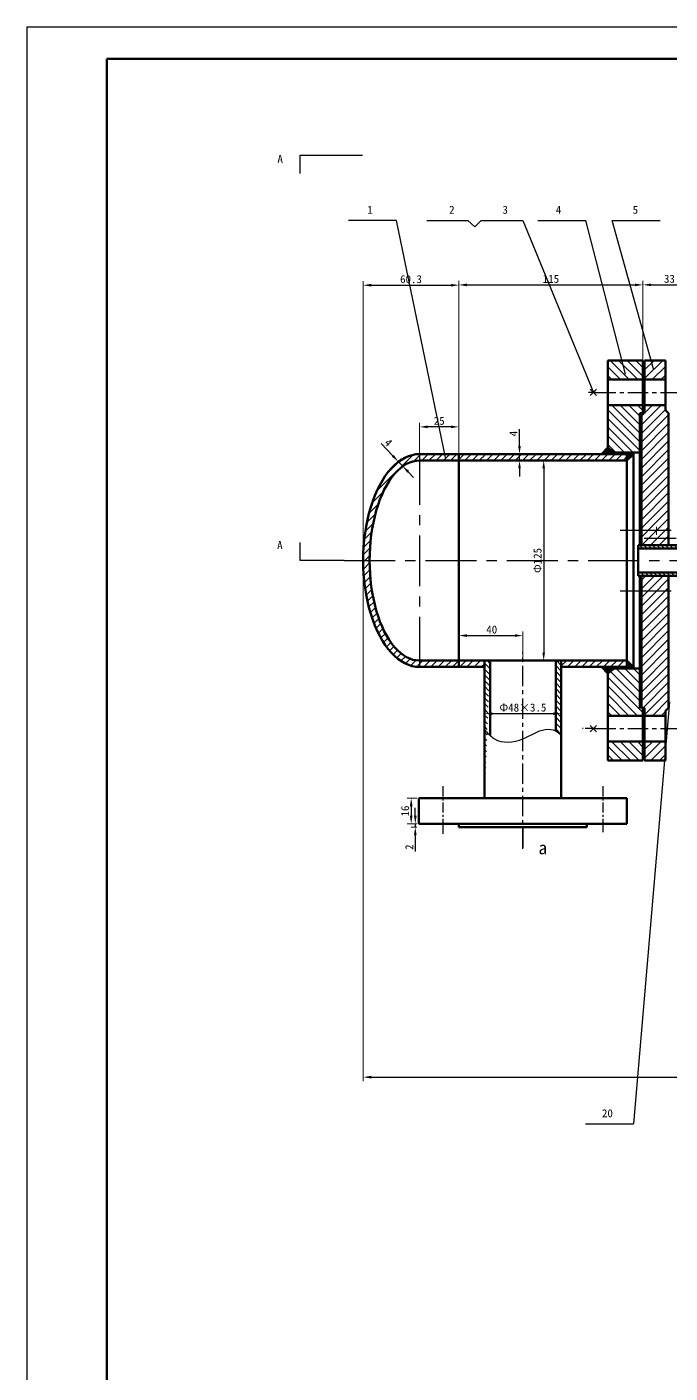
# Model space of a CAD drawing. Header units: millimetres. Extents: x 644 to 1833, y 165 to 1006.
# Drawn here: x 643.5 to 844.3, y 585 to 1005.5 of the extents above; entities that cross this region are included whole.
import ezdxf

# ---------------------------------------------------------------- set-up
doc = ezdxf.new("R2010")
doc.units = ezdxf.units.MM
doc.header["$LTSCALE"] = 0.5
doc.linetypes.add('CENTER', pattern=[50.8, 31.75, -6.35, 6.35, -6.35])
doc.layers.get('0').update_dxf_attribs({"linetype": 'CENTER'})
for name, color, linetype in [('中心线', 5, 'CENTER'), ('剖面线', 3, 'Continuous'), ('标注', 2, 'Continuous'), ('细实线', 110, 'Continuous')]:
    doc.layers.add(name, color=color, linetype=linetype)
doc.layers.add('外框线', color=100, linetype='Continuous', lineweight=100)
doc.layers.add('轮廓线', color=1, linetype='Continuous', lineweight=50)
doc.styles.get("Standard").update_dxf_attribs({"font": 'SimSun.ttf'})
doc.dimstyles.new('ISO-25', dxfattribs={"dimtxt": 2.5, "dimasz": 2.5, "dimexe": 1.25, "dimexo": 0.625, "dimtad": 1, "dimtxsty": 'Standard', "dimcen": 2.5, "dimadec": 0, "dimazin": 0, "dimtfac": 1, "dimtmove": 0, "dimatfit": 3, "dimfxl": 0, "dimlwe": 0, "dimarcsym": 0})

# ---------------------------------------------------------------- blocks, each defined once
blk = doc.blocks.new('*D0')
at = {"layer": 'Defpoints', "color": 0, "lineweight": 0}
for p in [(778.38, 924.82), (748.5, 838.83), (778.38, 838.83)]:
    blk.add_point(p, dxfattribs=at)
at = {"layer": '标注', "color": 0, "lineweight": 0}
for p, q in [((748.5, 839.45), (748.5, 926.07)), ((778.38, 839.45), (778.38, 926.07))]:
    blk.add_line(p, q, dxfattribs=at)
at = {"layer": '标注', "color": 0, "lineweight": -2}
blk.add_line((751, 924.82), (775.88, 924.82), dxfattribs=at)
at = {"layer": '标注', "color": 0, "lineweight": 0}
for points in [[(751, 925.24), (751, 924.4), (748.5, 924.82)], [(775.88, 925.24), (775.88, 924.4), (778.38, 924.82)]]:
    blk.add_solid(points, dxfattribs=at)
at = {"layer": '标注', "color": 0, "insert": (763.44, 926.7), "char_height": 2.5, "attachment_point": 5}
blk.add_mtext('60.3', dxfattribs=at)
blk = doc.blocks.new('*D1')
at = {"layer": 'Defpoints', "color": 0, "lineweight": 0}
for p in [(766.13, 880.57), (766.13, 870.08), (778.38, 870.08)]:
    blk.add_point(p, dxfattribs=at)
at = {"layer": '标注', "color": 0, "lineweight": 0}
for p, q in [((766.13, 870.7), (766.13, 881.82)), ((778.38, 870.7), (778.38, 881.82))]:
    blk.add_line(p, q, dxfattribs=at)
at = {"layer": '标注', "color": 0, "lineweight": -2}
blk.add_line((775.88, 880.57), (768.63, 880.57), dxfattribs=at)
at = {"layer": '标注', "color": 0, "lineweight": 0}
for points in [[(768.63, 880.99), (768.63, 880.15), (766.13, 880.57)], [(775.88, 880.99), (775.88, 880.15), (778.38, 880.57)]]:
    blk.add_solid(points, dxfattribs=at)
at = {"layer": '标注', "color": 0, "insert": (772.25, 882.44), "char_height": 2.5, "attachment_point": 5}
blk.add_mtext('25', dxfattribs=at)
blk = doc.blocks.new('*D2')
at = {"layer": 'Defpoints', "color": 0, "lineweight": 25}
for p in [(835.88, 924.92), (835.88, 884.83), (778.38, 870.08)]:
    blk.add_point(p, dxfattribs=at)
at = {"layer": '标注', "color": 0, "lineweight": 0}
for p, q in [((778.38, 870.7), (778.38, 926.17)), ((835.88, 885.45), (835.88, 926.17))]:
    blk.add_line(p, q, dxfattribs=at)
at = {"layer": '标注', "color": 0, "lineweight": -2}
blk.add_line((780.88, 924.92), (833.38, 924.92), dxfattribs=at)
at = {"layer": '标注', "color": 0, "lineweight": 25}
for points in [[(780.88, 925.33), (780.88, 924.5), (778.38, 924.92)], [(833.38, 925.33), (833.38, 924.5), (835.88, 924.92)]]:
    blk.add_solid(points, dxfattribs=at)
at = {"layer": '标注', "color": 0, "lineweight": -3, "insert": (807.13, 926.79), "char_height": 2.5, "attachment_point": 5}
blk.add_mtext('115', dxfattribs=at)
blk = doc.blocks.new('*D3')
at = {"layer": 'Defpoints', "color": 0, "lineweight": 0}
for p in [(852.38, 924.95), (835.88, 901.33), (852.38, 901.33)]:
    blk.add_point(p, dxfattribs=at)
at = {"layer": '标注', "color": 0, "lineweight": 0}
for p, q in [((835.88, 901.95), (835.88, 926.2)), ((852.38, 901.95), (852.38, 926.2))]:
    blk.add_line(p, q, dxfattribs=at)
at = {"layer": '标注', "color": 0, "lineweight": -2}
blk.add_line((838.38, 924.95), (849.88, 924.95), dxfattribs=at)
at = {"layer": '标注', "color": 0, "lineweight": 0}
for points in [[(838.38, 925.36), (838.38, 924.53), (835.88, 924.95)], [(849.88, 925.36), (849.88, 924.53), (852.38, 924.95)]]:
    blk.add_solid(points, dxfattribs=at)
at = {"layer": '标注', "color": 0, "insert": (844.13, 926.82), "char_height": 2.5, "attachment_point": 5}
blk.add_mtext('33', dxfattribs=at)
blk = doc.blocks.new('*D7')
at = {"layer": 'Defpoints', "color": 0, "lineweight": 0}
for p in [(748.5, 838.83), (1548.5, 838.83), (1548.5, 677.44)]:
    blk.add_point(p, dxfattribs=at)
at = {"layer": '标注', "color": 0, "lineweight": 0}
for p, q in [((748.5, 838.2), (748.5, 676.19)), ((1548.5, 838.2), (1548.5, 676.19))]:
    blk.add_line(p, q, dxfattribs=at)
at = {"layer": '标注', "color": 0, "lineweight": -2}
blk.add_line((751, 677.44), (1546, 677.44), dxfattribs=at)
at = {"layer": '标注', "color": 0, "lineweight": 0}
for points in [[(751, 677.86), (751, 677.02), (748.5, 677.44)], [(1546, 677.86), (1546, 677.02), (1548.5, 677.44)]]:
    blk.add_solid(points, dxfattribs=at)
at = {"layer": '标注', "color": 0, "insert": (1148.5, 679.31), "char_height": 2.5, "attachment_point": 5}
blk.add_mtext('～2351', dxfattribs=at)
blk = doc.blocks.new('*D8')
at = {"layer": 'Defpoints', "color": 0, "lineweight": 0}
for p in [(799.63, 872.08), (797.32, 870.08), (799.63, 870.08)]:
    blk.add_point(p, dxfattribs=at)
at = {"layer": '标注', "color": 0, "lineweight": -2}
for p, q in [((797.32, 874.58), (797.32, 879.86)), ((797.32, 870.08), (797.32, 872.08)), ((797.32, 867.58), (797.32, 865.08))]:
    blk.add_line(p, q, dxfattribs=at)
at = {"layer": '标注', "color": 0, "lineweight": 0}
for p, q in [((799, 872.08), (796.07, 872.08)), ((799, 870.08), (796.07, 870.08))]:
    blk.add_line(p, q, dxfattribs=at)
for points in [[(796.9, 874.58), (797.73, 874.58), (797.32, 872.08)], [(796.9, 867.58), (797.73, 867.58), (797.32, 870.08)]]:
    blk.add_solid(points, dxfattribs=at)
at = {"layer": '标注', "color": 0, "insert": (795.44, 878.47), "char_height": 2.5, "attachment_point": 5, "rotation": 90}
blk.add_mtext('4', dxfattribs=at)
blk = doc.blocks.new('*D9')
at = {"layer": 'Defpoints', "color": 0, "lineweight": 0}
for p in [(765.88, 764.58), (763.5, 756.58), (765.88, 756.58)]:
    blk.add_point(p, dxfattribs=at)
at = {"layer": '标注', "color": 0, "lineweight": 0}
for p, q in [((765.25, 764.58), (762.25, 764.58)), ((765.25, 756.58), (762.25, 756.58))]:
    blk.add_line(p, q, dxfattribs=at)
at = {"layer": '标注', "color": 0, "lineweight": -2}
blk.add_line((763.5, 762.08), (763.5, 759.08), dxfattribs=at)
at = {"layer": '标注', "color": 0, "lineweight": 0}
for points in [[(763.08, 762.08), (763.91, 762.08), (763.5, 764.58)], [(763.08, 759.08), (763.91, 759.08), (763.5, 756.58)]]:
    blk.add_solid(points, dxfattribs=at)
at = {"layer": '标注', "color": 0, "insert": (761.62, 760.58), "char_height": 2.5, "attachment_point": 5, "rotation": 90}
blk.add_mtext('16', dxfattribs=at)
blk = doc.blocks.new('*D11')
at = {"layer": 'Defpoints', "color": 0, "lineweight": 0}
for p in [(821.34, 870.08), (804.87, 807.58), (821.34, 807.58)]:
    blk.add_point(p, dxfattribs=at)
at = {"layer": '标注', "color": 0, "lineweight": 0}
for p, q in [((820.72, 870.08), (803.62, 870.08)), ((820.72, 807.58), (803.62, 807.58))]:
    blk.add_line(p, q, dxfattribs=at)
at = {"layer": '标注', "color": 0, "lineweight": -2}
blk.add_line((804.87, 867.58), (804.87, 810.08), dxfattribs=at)
at = {"layer": '标注', "color": 0, "lineweight": 0}
for points in [[(804.45, 867.58), (805.28, 867.58), (804.87, 870.08)], [(804.45, 810.08), (805.28, 810.08), (804.87, 807.58)]]:
    blk.add_solid(points, dxfattribs=at)
at = {"layer": '标注', "color": 0, "insert": (802.99, 838.83), "char_height": 2.5, "attachment_point": 5, "rotation": 90}
blk.add_mtext('Φ125', dxfattribs=at)
blk = doc.blocks.new('*D12')
at = {"layer": 'Defpoints', "color": 0, "lineweight": 0}
for p in [(798.38, 815.38), (778.38, 807.58), (798.38, 807.58)]:
    blk.add_point(p, dxfattribs=at)
at = {"layer": '标注', "color": 0, "lineweight": 0}
for p, q in [((778.38, 808.2), (778.38, 816.63)), ((798.38, 808.2), (798.38, 816.63))]:
    blk.add_line(p, q, dxfattribs=at)
at = {"layer": '标注', "color": 0, "lineweight": -2}
blk.add_line((780.88, 815.38), (795.88, 815.38), dxfattribs=at)
at = {"layer": '标注', "color": 0, "lineweight": 0}
for points in [[(780.88, 815.8), (780.88, 814.96), (778.38, 815.38)], [(795.88, 815.8), (795.88, 814.96), (798.38, 815.38)]]:
    blk.add_solid(points, dxfattribs=at)
at = {"layer": '标注', "color": 0, "insert": (788.65, 817.25), "char_height": 2.5, "attachment_point": 5}
blk.add_mtext('40', dxfattribs=at)
blk = doc.blocks.new('*D15')
at = {"layer": 'Defpoints', "color": 0, "lineweight": 0}
for p in [(758.14, 868.47), (759.46, 867.09), (759.47, 869.74)]:
    blk.add_point(p, dxfattribs=at)
at = {"layer": '标注', "color": 0, "lineweight": -2}
for p, q in [((757.74, 871.54), (754.08, 875.35)), ((760.79, 868.36), (759.47, 869.74)), ((762.52, 866.56), (764.25, 864.75))]:
    blk.add_line(p, q, dxfattribs=at)
at = {"layer": '标注', "color": 0, "lineweight": 0}
for p, q in [((758.59, 868.9), (760.37, 870.6)), ((759.91, 867.52), (761.69, 869.23))]:
    blk.add_line(p, q, dxfattribs=at)
for points in [[(758.04, 871.83), (757.44, 871.25), (759.47, 869.74)], [(762.82, 866.85), (762.22, 866.27), (760.79, 868.36)]]:
    blk.add_solid(points, dxfattribs=at)
at = {"layer": '标注', "color": 0, "insert": (756.4, 875.65), "char_height": 2.5, "attachment_point": 5, "rotation": 313.8009}
blk.add_mtext('4', dxfattribs=at)
blk = doc.blocks.new('*D22')
at = {"layer": 'Defpoints', "color": 0, "lineweight": 0}
for p in [(764.78, 755.58), (765.88, 756.58), (765.88, 755.58)]:
    blk.add_point(p, dxfattribs=at)
at = {"layer": '标注', "color": 0, "lineweight": -2}
for p, q in [((764.78, 759.08), (764.78, 761.58)), ((764.78, 756.58), (764.78, 755.58)), ((764.78, 753.08), (764.78, 747.95))]:
    blk.add_line(p, q, dxfattribs=at)
at = {"layer": '标注', "color": 0, "lineweight": 0}
for p, q in [((765.25, 756.58), (763.53, 756.58)), ((765.25, 755.58), (763.53, 755.58))]:
    blk.add_line(p, q, dxfattribs=at)
for points in [[(764.36, 759.08), (765.19, 759.08), (764.78, 756.58)], [(764.36, 753.08), (765.19, 753.08), (764.78, 755.58)]]:
    blk.add_solid(points, dxfattribs=at)
at = {"layer": '标注', "color": 0, "insert": (762.9, 749.27), "char_height": 2.5, "attachment_point": 5, "rotation": 90}
blk.add_mtext('2', dxfattribs=at)
blk = doc.blocks.new('*D23')
at = {"layer": 'Defpoints', "color": 0, "lineweight": 0}
for p in [(786.38, 798.88), (810.38, 795.87), (810.38, 790.99)]:
    blk.add_point(p, dxfattribs=at)
at = {"layer": '标注', "color": 0, "lineweight": 0}
for p, q in [((786.38, 798.26), (786.38, 789.74)), ((810.38, 795.25), (810.38, 789.74))]:
    blk.add_line(p, q, dxfattribs=at)
at = {"layer": '标注', "color": 0, "lineweight": -2}
blk.add_line((788.88, 790.99), (807.88, 790.99), dxfattribs=at)
at = {"layer": '标注', "color": 0, "lineweight": 0}
for points in [[(788.88, 791.4), (788.88, 790.57), (786.38, 790.99)], [(807.88, 791.4), (807.88, 790.57), (810.38, 790.99)]]:
    blk.add_solid(points, dxfattribs=at)
at = {"layer": '标注', "color": 0, "insert": (798.38, 792.86), "char_height": 2.5, "attachment_point": 5}
blk.add_mtext('Φ48×3.5', dxfattribs=at)

msp = doc.modelspace()

# ---------------------------------------------------------------- hatches: boundary and pattern name
at = {"layer": '剖面线'}
h = msp.add_hatch(dxfattribs=at)
h.set_pattern_fill('ANSI31', color=256, scale=0.6, angle=90, style=0)
h.paths.add_polyline_path([(835.879, 895.328), (835.879, 901.328), (835.379, 901.328), (824.879, 901.328), (824.879, 895.328)])
h.paths.add_polyline_path([(824.879, 887.328), (824.879, 874.078), (826.479, 872.878, -0.1012682), (826.745, 872.578), (826.879, 872.578), (829.879, 872.578), (834.879, 872.578), (834.879, 884.828), (835.379, 884.828), (835.879, 884.828), (835.879, 887.328)])
h = msp.add_hatch(dxfattribs=at)
h.set_pattern_fill('ANSI31', color=256, scale=0.6, angle=180, style=0)
h.paths.add_polyline_path([(842.879, 901.328), (836.379, 901.328), (836.379, 895.328), (842.879, 895.328)])
h.paths.add_polyline_path([(843.879, 884.828), (842.879, 885.828), (842.879, 887.328), (836.379, 887.328), (836.379, 884.828), (835.379, 884.828), (835.379, 872.578), (835.379, 872.078), (835.379, 849.828), (843.879, 849.828), (843.879, 872.078)])
h = msp.add_hatch(dxfattribs=at)
h.set_pattern_fill('ANSI37', color=256, scale=0.1, angle=90, style=0)
h.paths.add_polyline_path([(835.379, 884.828), (834.879, 884.828), (834.879, 872.578), (835.379, 872.578)])
h = msp.add_hatch(dxfattribs=at)
h.set_pattern_fill('ANSI31', color=256, scale=0.5, angle=180, style=0)
edge = h.paths.add_edge_path()
edge.add_ellipse((766.129, 838.828), major_axis=(0, 31.25), ratio=0.5, start_angle=360, end_angle=450, ccw=False)
edge.add_line((766.129, 870.078), (766.129, 872.078))
edge.add_ellipse((766.129, 838.828), major_axis=(0, 33.25), ratio=0.5300752, start_angle=0, end_angle=90)
edge.add_line((748.504, 838.828), (750.504, 838.828))
edge = h.paths.add_edge_path()
edge.add_ellipse((766.129, 838.828), major_axis=(0, 33.25), ratio=0.5300752, start_angle=90, end_angle=180)
edge.add_line((766.129, 805.578), (766.129, 807.578))
edge.add_ellipse((766.129, 838.828), major_axis=(0, 31.25), ratio=0.5, start_angle=450, end_angle=540, ccw=False)
edge.add_line((750.504, 838.828), (748.504, 838.828))
h = msp.add_hatch(dxfattribs=at)
h.set_pattern_fill('ANSI31', color=256, scale=0.5, angle=180, style=0)
h.paths.add_polyline_path([(778.379, 870.078), (778.379, 872.078), (766.129, 872.078), (766.129, 870.078)])
h = msp.add_hatch(dxfattribs=at)
h.set_pattern_fill('ANSI31', color=256, scale=0.5, angle=180, style=0)
h.paths.add_polyline_path([(830.879, 870.078), (830.879, 872.078), (778.379, 872.078), (778.379, 870.078)])
h = msp.add_hatch(dxfattribs=at)
h.set_pattern_fill('ANSI37', color=256, scale=0.1, angle=90, style=0)
h.paths.add_polyline_path([(822.879, 872.078), (826.879, 872.078, 0.236068), (826.479, 872.878), (824.879, 874.078)])
h = msp.add_hatch(dxfattribs=at)
h.set_pattern_fill('ANSI37', color=256, scale=0.1, angle=90, style=0)
h.paths.add_polyline_path([(832.879, 872.492), (832.879, 872.578), (830.879, 872.578), (830.879, 872.078), (830.879, 870.078), (832.586, 871.785, 0.1989124)])
h = msp.add_hatch(dxfattribs=at)
h.set_pattern_fill('ANSI31', color=256, scale=0.6, angle=180, style=0)
h.paths.add_polyline_path([(843.879, 849.828), (835.379, 849.828), (835.379, 843.578), (843.879, 843.578)])
h.paths.add_polyline_path([(843.879, 834.078), (835.379, 834.078), (835.379, 827.828), (843.879, 827.828)])
h = msp.add_hatch(dxfattribs=at)
h.set_pattern_fill('ANSI31', color=256, scale=0.3, angle=90, style=0)
edge = h.paths.add_edge_path()
edge.add_line((834.379, 843.578), (834.379, 842.578))
edge.add_line((834.379, 843.578), (1145.504, 843.578))
edge.add_line((834.379, 842.578), (1145.504, 842.578))
h = msp.add_hatch(dxfattribs=at)
h.set_pattern_fill('ANSI31', color=256, scale=0.3, angle=90, style=0)
edge = h.paths.add_edge_path()
edge.add_line((834.379, 834.078), (834.379, 835.078))
edge.add_line((834.379, 834.078), (1145.504, 834.078))
edge.add_line((834.379, 835.078), (1145.504, 835.078))
h = msp.add_hatch(dxfattribs=at)
h.set_pattern_fill('ANSI31', color=256, scale=0.6, angle=180, style=0)
h.paths.add_polyline_path([(843.879, 827.828), (835.379, 827.828), (835.379, 805.578), (835.379, 805.078), (835.379, 792.828), (835.879, 792.828), (836.379, 792.828), (836.379, 790.328), (842.879, 790.328), (842.879, 791.828), (843.879, 792.828), (843.879, 805.578)])
h.paths.add_polyline_path([(842.879, 779.983), (842.879, 782.328), (836.379, 782.328), (836.379, 776.328), (842.569, 776.328)])
h = msp.add_hatch(dxfattribs=at)
h.set_pattern_fill('ANSI31', color=256, scale=0.5, angle=180, style=0)
h.paths.add_polyline_path([(776.286, 807.578), (766.129, 807.578), (766.129, 805.58), (776.286, 805.578)])
h = msp.add_hatch(dxfattribs=at)
h.set_pattern_fill('ANSI31', color=256, scale=0.5, angle=180, style=0)
h.paths.add_polyline_path([(786.379, 805.578), (786.379, 807.578), (778.379, 807.578), (778.379, 805.578)])
h.paths.add_polyline_path([(776.286, 807.578), (776.286, 805.578), (778.379, 805.578), (778.379, 807.578)])
h = msp.add_hatch(dxfattribs=at)
h.set_pattern_fill('ANSI31', color=256, scale=0.4, angle=90, style=0)
edge = h.paths.add_edge_path()
edge.add_line((786.379, 807.578), (786.379, 764.578))
edge.add_line((788.129, 807.578), (788.129, 784.145))
edge.add_line((788.129, 807.578), (786.379, 807.578))
h = msp.add_hatch(dxfattribs=at)
h.set_pattern_fill('ANSI31', color=256, scale=0.4, angle=90, style=0)
edge = h.paths.add_edge_path()
edge.add_line((810.379, 807.578), (808.629, 807.578))
edge.add_line((808.629, 807.578), (808.629, 785.606))
edge.add_spline(control_points=[(808.629, 785.606), (809.274, 785.289), (809.826, 784.808), (810.379, 784.326)], knot_values=[24.0786226, 24.0786226, 24.0786226, 24.0786226, 26.2470623, 26.2470623, 26.2470623, 26.2470623], degree=3, periodic=0)
edge.add_line((810.379, 784.326), (810.379, 807.578))
h = msp.add_hatch(dxfattribs=at)
h.set_pattern_fill('ANSI31', color=256, scale=0.5, angle=180, style=0)
h.paths.add_polyline_path([(810.379, 807.578), (810.379, 805.578), (830.879, 805.578), (830.879, 807.578)])
h = msp.add_hatch(dxfattribs=at)
h.set_pattern_fill('ANSI37', color=256, scale=0.1, angle=90, style=0)
h.paths.add_polyline_path([(832.879, 805.164), (832.879, 805.078), (830.879, 805.078), (830.879, 805.578), (830.879, 807.578), (832.586, 805.871, -0.1989124)])
h = msp.add_hatch(dxfattribs=at)
h.set_pattern_fill('ANSI37', color=256, scale=0.1, angle=90, style=0)
h.paths.add_polyline_path([(824.879, 803.578), (826.479, 804.778, 0.236068), (826.879, 805.578), (822.879, 805.578)])
h = msp.add_hatch(dxfattribs=at)
h.set_pattern_fill('ANSI31', color=256, scale=0.6, angle=90, style=0)
edge = h.paths.add_edge_path()
edge.add_line((824.879, 790.328), (835.879, 790.328))
edge.add_line((835.879, 790.328), (835.879, 792.828))
edge.add_line((835.879, 792.828), (834.879, 792.828))
edge.add_line((834.879, 792.828), (834.88, 805.078))
edge.add_line((834.88, 805.078), (834.879, 805.078))
edge.add_line((834.879, 805.078), (832.872, 805.078))
edge.add_line((832.872, 805.078), (832.872, 805.078))
edge.add_line((832.872, 805.078), (829.879, 805.078))
edge.add_line((829.879, 805.078), (826.879, 805.078))
edge.add_line((826.871, 805.078), (826.745, 805.078))
edge.add_arc((825.879, 805.578), 1, 306.8699, 330.00963, ccw=False)
edge.add_line((826.479, 804.778), (824.879, 803.578))
edge.add_line((824.879, 803.578), (824.879, 790.328))
h.paths.add_polyline_path([(824.879, 782.328), (824.879, 776.328), (835.879, 776.328), (835.879, 782.328)])
h = msp.add_hatch(dxfattribs=at)
h.set_pattern_fill('ANSI37', color=256, scale=0.1, angle=90, style=0)
h.paths.add_polyline_path([(835.379, 805.078), (834.88, 805.078), (834.879, 792.828), (835.379, 792.828)])

# ---------------------------------------------------------------- linework, layer by layer
at = {"color": 255, "lineweight": 0}
for p, q in [((824.879, 874.078), (822.879, 872.078)), ((826.479, 872.878), (824.879, 874.078))]:
    msp.add_line(p, q, dxfattribs=at)
at = {"color": 7, "lineweight": 0}
for p, q in [((822.879, 872.078), (826.879, 872.078)), ((822.879, 872.078), (826.879, 872.078)), ((822.879, 805.578), (826.879, 805.578))]:
    msp.add_line(p, q, dxfattribs=at)
for p, q in [((748.504, 838.828), (748.504, 838.828)), ((822.879, 805.578), (824.879, 803.578)), ((824.879, 803.578), (826.479, 804.778)), ((826.871, 805.078), (826.743, 805.078))]:
    msp.add_line(p, q)
at = {"color": 255, "lineweight": 0}
msp.add_arc((825.879, 872.078), 1, 0, 53.1301, dxfattribs=at)
at = {"layer": '中心线', "ltscale": 0.2}
for p, q in [((821.007, 891.328), (818.887, 891.328)), ((821.007, 786.328), (817.025, 786.328)), ((773.379, 768.326), (773.379, 756.578)), ((823.379, 768.326), (823.379, 756.578)), ((773.379, 756.578), (773.379, 753.414)), ((823.379, 756.578), (823.379, 755.578)), ((823.379, 755.578), (823.379, 753.967))]:
    msp.add_line(p, q, dxfattribs=at)
at = {"layer": '中心线', "ltscale": 0.4}
for p, q in [((821.007, 891.328), (868.991, 891.328)), ((798.379, 748.778), (798.379, 810.215)), ((821.007, 786.328), (868.991, 786.328)), ((798.379, 755.578), (798.379, 748.778))]:
    msp.add_line(p, q, dxfattribs=at)
at = {"layer": '中心线'}
for p, q in [((766.129, 872.078), (766.129, 805.578)), ((828.762, 848.328), (1463.715, 848.328)), ((742.607, 838.828), (1550.484, 838.828)), ((828.762, 829.328), (1463.68, 829.328))]:
    msp.add_line(p, q, dxfattribs=at)
at = {"layer": '外框线'}
for q in [(668.504, 174.505), (1642.504, 995.505)]:
    msp.add_line((668.504, 995.505), q, dxfattribs=at)
at = {"layer": '标注'}
for p, q in [((728.792, 959.769), (728.792, 965.409)), ((728.792, 965.409), (748.334, 965.409)), ((758.871, 945.079), (743.871, 945.079)), ((774.236, 870.994), (758.871, 945.079)), ((768.39, 945.079), (781.184, 945.079)), ((781.184, 945.079), (783.39, 943.079)), ((783.39, 943.079), (785.39, 945.079)), ((785.39, 945.079), (794.863, 945.079)), ((794.863, 945.079), (798.39, 945.079)), ((798.39, 945.079), (820.401, 891.328)), ((803.043, 945.079), (809.863, 945.079)), ((809.863, 945.079), (818.043, 945.079)), ((830.427, 897.004), (818.043, 945.079)), ((839.264, 898.323), (826.224, 945.079)), ((826.224, 945.079), (841.224, 945.079)), ((819.401, 892.328), (821.401, 890.328)), ((821.401, 892.328), (819.401, 890.328)), ((846.212, 845.694), (836.212, 845.694)), ((728.792, 838.828), (728.792, 844.468)), ((742.607, 838.828), (728.792, 838.828)), ((844.123, 794.644), (832.945, 662.857)), ((819.401, 785.328), (821.401, 787.328)), ((821.401, 785.328), (819.401, 787.328)), ((817.945, 662.857), (832.945, 662.857))]:
    msp.add_line(p, q, dxfattribs=at)
at = {"layer": '细实线'}
for p, q in [((643.504, 1005.505), (643.504, 164.505)), ((643.504, 1005.505), (1832.504, 1005.505)), ((824.879, 874.078), (824.879, 901.328)), ((835.879, 884.828), (835.879, 884.828)), ((843.879, 884.828), (843.879, 884.828)), ((826.879, 872.078), (826.879, 872.078)), ((826.879, 872.078), (826.879, 872.078)), ((830.879, 872.078), (830.879, 872.578)), ((830.879, 872.078), (830.879, 870.078)), ((776.286, 805.578), (786.379, 805.578)), ((810.379, 805.578), (830.879, 805.578)), ((824.879, 803.578), (824.879, 776.328)), ((826.879, 805.578), (826.879, 805.578)), ((826.879, 805.078), (829.879, 805.078)), ((829.879, 805.078), (832.872, 805.078)), ((834.879, 792.828), (835.879, 792.828)), ((835.879, 792.828), (835.879, 792.828)), ((843.879, 792.828), (843.879, 792.828)), ((835.379, 776.328), (835.879, 776.328)), ((823.379, 755.578), (823.379, 755.578)), ((823.379, 755.578), (823.379, 755.578)), ((830.879, 756.578), (830.879, 756.578))]:
    msp.add_line(p, q, dxfattribs=at)
at = {"layer": '细实线', "color": 7, "lineweight": 0}
for p, q in [((788.129, 870.078), (786.379, 870.078)), ((788.129, 807.578), (786.379, 807.578))]:
    msp.add_line(p, q, dxfattribs=at)
at = {"layer": '细实线'}
msp.add_spline([(786.379, 786.078), (789.485, 783.095), (798.379, 783.095), (805.383, 786.05), (808.629, 785.606), (810.379, 784.326)], degree=3, dxfattribs=at)
at = {"layer": '轮廓线'}
for p, q in [((824.879, 901.328), (835.879, 901.328)), ((824.879, 874.078), (824.879, 901.328)), ((835.879, 884.828), (835.879, 901.328)), ((836.379, 901.328), (842.879, 901.328)), ((836.379, 889.328), (836.379, 901.328)), ((842.879, 901.328), (842.879, 893.328)), ((824.879, 895.328), (835.879, 895.328)), ((836.379, 895.328), (842.879, 895.328)), ((842.879, 889.328), (842.879, 893.328)), ((824.879, 887.328), (835.879, 887.328)), ((836.379, 889.328), (836.379, 884.828)), ((836.379, 887.328), (842.879, 887.328)), ((842.879, 885.828), (842.879, 889.328)), ((834.879, 884.828), (835.379, 884.828)), ((834.879, 884.828), (834.879, 872.578)), ((835.379, 884.828), (836.379, 884.828)), ((835.379, 872.578), (835.379, 884.828)), ((842.879, 885.828), (843.879, 884.828)), ((843.879, 884.828), (843.879, 872.078)), ((778.379, 872.078), (778.379, 805.578)), ((822.879, 872.078), (824.879, 874.078)), ((824.879, 874.078), (826.479, 872.878)), ((826.879, 872.578), (826.745, 872.578)), ((826.879, 872.578), (829.879, 872.578)), ((829.879, 872.578), (834.879, 872.578)), ((830.879, 872.078), (830.879, 872.578)), ((830.879, 872.078), (830.879, 870.078)), ((830.879, 870.078), (832.586, 871.785)), ((832.92, 872.119), (832.92, 870.078)), ((834.879, 872.578), (835.379, 872.578)), ((834.879, 872.578), (834.879, 871.961)), ((834.879, 872.078), (834.879, 849.828)), ((835.379, 872.078), (835.379, 872.578)), ((835.379, 872.078), (835.379, 849.828)), ((843.879, 849.828), (843.879, 872.078)), ((830.879, 869.316), (830.879, 870.402)), ((830.879, 869.316), (830.879, 807.578)), ((832.92, 870.078), (832.92, 805.446)), ((834.879, 849.828), (834.879, 843.578)), ((835.379, 849.828), (835.379, 843.578)), ((843.879, 849.828), (843.879, 843.578)), ((834.379, 843.578), (843.879, 843.578)), ((834.379, 843.578), (834.379, 842.578)), ((834.379, 842.578), (1145.504, 842.578)), ((834.379, 842.578), (834.379, 835.078)), ((844.261, 843.578), (1145.504, 843.578)), ((834.379, 835.078), (1145.504, 835.078)), ((834.379, 835.078), (834.379, 834.078)), ((834.379, 834.078), (843.879, 834.078)), ((834.879, 827.828), (834.879, 834.078)), ((835.379, 834.078), (835.379, 827.828)), ((843.879, 834.078), (843.879, 827.828)), ((844.332, 834.078), (1145.504, 834.078)), ((834.879, 827.828), (834.879, 805.578)), ((835.379, 827.828), (835.379, 805.578)), ((843.879, 805.578), (843.879, 827.828)), ((786.379, 807.578), (786.379, 764.578)), ((788.129, 807.578), (788.129, 784.145)), ((808.629, 807.578), (808.629, 785.606)), ((810.379, 807.578), (810.379, 764.578)), ((830.879, 805.578), (830.879, 807.578)), ((830.879, 807.578), (832.586, 805.871)), ((776.286, 805.578), (786.379, 805.578)), ((810.379, 805.578), (830.879, 805.578)), ((824.879, 803.578), (824.879, 776.328)), ((826.743, 805.078), (834.88, 805.078)), ((830.879, 805.578), (830.879, 805.078)), ((832.879, 805.578), (832.92, 805.578)), ((834.879, 805.578), (834.88, 805.078)), ((834.879, 805.078), (835.379, 805.078)), ((834.88, 805.078), (834.879, 792.828)), ((835.379, 805.578), (835.379, 805.078)), ((835.379, 805.078), (835.379, 792.828)), ((843.879, 792.828), (843.879, 805.578)), ((835.879, 792.828), (835.879, 776.328)), ((836.379, 792.828), (835.879, 792.828)), ((836.379, 792.828), (836.379, 776.328)), ((842.879, 791.828), (843.879, 792.828)), ((842.879, 791.828), (842.879, 776.328)), ((824.879, 790.328), (835.879, 790.328)), ((836.379, 790.328), (842.879, 790.328)), ((824.879, 782.328), (835.879, 782.328)), ((836.379, 782.328), (842.879, 782.328)), ((824.879, 776.328), (835.879, 776.328)), ((836.379, 776.328), (842.879, 776.328)), ((765.879, 764.578), (765.879, 756.578)), ((765.879, 764.578), (830.879, 764.578)), ((830.879, 764.578), (830.879, 756.578)), ((765.879, 756.578), (830.879, 756.578)), ((778.379, 756.578), (778.379, 755.578)), ((778.379, 756.578), (818.379, 756.578)), ((778.379, 755.578), (818.379, 755.578)), ((818.379, 756.578), (818.379, 755.578))]:
    msp.add_line(p, q, dxfattribs=at)
at = {"layer": '轮廓线', "lineweight": 50}
for p, q in [((766.129, 872.078), (830.879, 872.078)), ((766.129, 870.078), (830.879, 870.078)), ((843.879, 843.578), (844.261, 843.578)), ((843.879, 834.078), (844.332, 834.078)), ((766.129, 807.578), (830.879, 807.578)), ((765.919, 805.58), (776.286, 805.578))]:
    msp.add_line(p, q, dxfattribs=at)
at = {"layer": '轮廓线', "color": 1, "lineweight": 50}
for p, q in [((824.879, 803.578), (822.879, 805.578)), ((826.479, 804.778), (824.879, 803.578))]:
    msp.add_line(p, q, dxfattribs=at)
at = {"layer": '轮廓线'}
for points in [[(832.586, 871.785), (832.752, 871.951), (832.92, 872.119), (832.902, 872.474), (832.902, 872.578)], [(832.586, 805.871), (832.879, 805.578), (832.879, 805.446), (832.872, 805.078)]]:
    msp.add_lwpolyline(points, dxfattribs=at)
for centre, start, end in [((825.879, 872.078), 360, 53.1301), ((825.879, 805.578), 306.8699, 0)]:
    msp.add_arc(centre, 1, start, end, dxfattribs=at)
for major_axis, ratio, start_param, end_param in [((0, 33.25), 0.5300752, 0, 3.1415927), ((0, 31.25), 0.5, 6.2831853, 9.424778)]:
    msp.add_ellipse((766.129, 838.828), major_axis=major_axis, ratio=ratio, start_param=start_param, end_param=end_param, dxfattribs=at)

# ---------------------------------------------------------------- texts
at = {"layer": '标注', "attachment_point": 1}
for s, insert, char_height, width in [('  A', (718.336, 965.533), 2.5, 10.456), ('{\\fSimSun|b0|i0|c134|p2;2}', (775.334, 949.642), 2.5, 8.19384), ('{\\fSimSun|b0|i0|c134|p2;3}', (792.004, 949.642), 2.5, 8.85616), ('{\\fSimSun|b0|i0|c134|p2;4}', (808.659, 949.642), 2.5, 12.84841), ('{\\fSimSun|b0|i0|c134|p2;5}', (832.656, 949.642), 2.5, 10.99203), ('{\\fSimSun|b0|i0|c134|p2;Ⅰ}', (838.366, 849.332), 2.5, 7.523), ('   {\\fSimSun|b0|i0|c134|p2;A}', (716.527, 844.89), 2.5, 12.265), ('a', (803.24, 751.062), 4, 7.122), ('{\\fSimSun|b0|i0|c134|p2;20}', (823.069, 667.417), 2.5, 7.43372)]:
    msp.add_mtext(s, dxfattribs=dict(at, insert=insert, char_height=char_height, width=width))
at = {"layer": '标注', "insert": (749.812, 949.642), "char_height": 2.5, "attachment_point": 1}
msp.add_mtext('1', dxfattribs=at)

# ---------------------------------------------------------------- dimensions: what is measured, and where the dimension line sits
at = {"layer": '标注'}
for base, p1, p2, text, picture, middle in [((778.379, 924.821), (748.504, 838.828), (778.379, 838.828), '60.3', '*D0', (763.442, 926.696)), ((852.379, 924.947), (835.879, 901.328), (852.379, 901.328), '33', '*D3', (844.129, 926.822)), ((766.129, 880.57), (778.379, 870.078), (766.129, 870.078), '25', '*D1', (772.254, 882.445)), ((1548.504, 677.44), (748.504, 838.828), (1548.504, 838.828), '～2351', '*D7', (1148.504, 679.315)), ((810.379, 790.987), (786.379, 798.881), (810.379, 795.871), 'Φ48×3.5', '*D23', (798.379, 792.862))]:
    dim = msp.add_linear_dim(base=base, p1=p1, p2=p2, text=text, dimstyle='ISO-25', dxfattribs=at)
    dim.commit()
    dim.dimension.update_dxf_attribs({"geometry": picture, "text_midpoint": middle})
at = {"layer": '标注', "lineweight": -3}
dim = msp.add_linear_dim(base=(835.879, 924.917), p1=(778.379, 870.078), p2=(835.879, 884.828), text='115', dimstyle='ISO-25', dxfattribs=at)
dim.commit()
dim.dimension.update_dxf_attribs({"geometry": '*D2', "text_midpoint": (807.129, 926.792)})
at = {"layer": '标注'}
for base, p1, p2, text, override, picture, middle in [((797.316, 870.078), (799.626, 872.078), (799.626, 870.078), '4', {"dimjust": 1}, '*D8', (795.441, 878.467)), ((763.496, 756.578), (765.879, 764.578), (765.879, 756.578), '16', {"dimatfit": 0}, '*D9', (761.621, 760.578))]:
    dim = msp.add_linear_dim(base=base, p1=p1, p2=p2, angle=90, text=text, dimstyle='ISO-25', override=override, dxfattribs=at)
    dim.commit()
    dim.dimension.update_dxf_attribs({"geometry": picture, "text_midpoint": middle})
dim = msp.add_aligned_dim(p1=(759.463, 867.091), p2=(758.142, 868.468), distance=-1.836, text='4', dimstyle='ISO-25', dxfattribs=at)
dim.commit()
dim.dimension.update_dxf_attribs({"geometry": '*D15', "text_midpoint": (756.399, 875.648)})
dim = msp.add_linear_dim(base=(804.865, 807.578), p1=(821.345, 870.078), p2=(821.345, 807.578), angle=90, text='Φ125', dimstyle='ISO-25', dxfattribs=at)
dim.commit()
dim.dimension.update_dxf_attribs({"geometry": '*D11', "text_midpoint": (802.99, 838.828)})
dim = msp.add_linear_dim(base=(798.379, 815.379), p1=(778.379, 807.578), p2=(798.379, 807.578), text='40', dimstyle='ISO-25', override={"dimjust": 1}, dxfattribs=at)
dim.commit()
dim.dimension.update_dxf_attribs({"geometry": '*D12', "text_midpoint": (788.647, 815.379), "dimtype": 160})
dim = msp.add_linear_dim(base=(764.776, 755.578), p1=(765.879, 756.578), p2=(765.879, 755.578), angle=90, text='2', dimstyle='ISO-25', dxfattribs=at)
dim.commit()
dim.dimension.update_dxf_attribs({"geometry": '*D22', "text_midpoint": (764.776, 749.266), "dimtype": 160})

doc.saveas('drawing.dxf')
